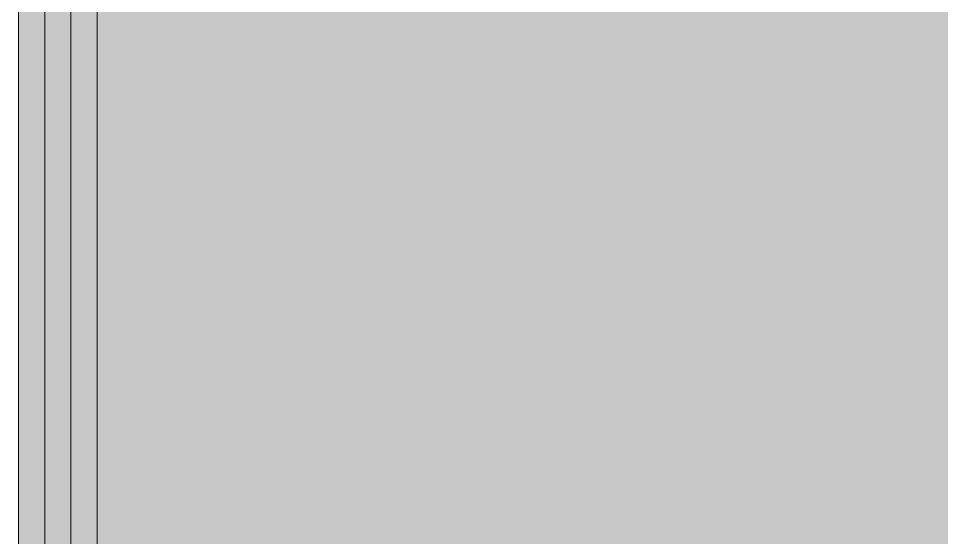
# Model space of a CAD drawing. Header units: metres. Extents: x 113 to 2416, y -346 to 476.
# Drawn here: x 297.3009 to 297.6529, y -163.3626 to -163.1647 of the extents above; entities that cross this region are included whole.
import ezdxf

# ---------------------------------------------------------------- set-up
doc = ezdxf.new("R2010")
doc.units = ezdxf.units.M
for name, color, linetype, lineweight in [('SE-2', 252, 'Continuous', 9), ('SE-3', 253, 'Continuous', 5), ('SE-4', 254, 'Continuous', 0)]:
    doc.layers.add(name, color=color, linetype=linetype, lineweight=lineweight)

msp = doc.modelspace()

# ---------------------------------------------------------------- hatches: boundary and pattern name
at = {"layer": 'SE-4', "transparency": 33554518}
h = msp.add_hatch(color=256, dxfattribs=at)
h.dxf.hatch_style = 1
h.set_gradient(color1=(202, 249, 252), color2=(229, 255, 255), tint=1, name='CYLINDER')
h.paths.add_polyline_path([(297.30088, -164.68135), (298.10088, -164.68135), (298.10088, -162.38135), (297.30088, -162.38135)])

# ---------------------------------------------------------------- linework, layer by layer
at = {"layer": 'SE-2'}
msp.add_line((297.32088, -163.48137, 0.85494), (297.32088, -161.98137, -0.09983), dxfattribs=at)
msp.add_lwpolyline([(297.33088, -161.93137), (297.30088, -161.93137), (297.30088, -163.53137), (297.33088, -163.53137), (297.33088, -163.48137), (297.31088, -163.48137), (297.31088, -161.98137), (297.33088, -161.98137), (297.33088, -161.93137)], dxfattribs=at)
at = {"layer": 'SE-3'}
msp.add_line((297.33088, -163.48137, 0.85494), (297.33088, -161.98137, -0.09983), dxfattribs=at)
at = {"layer": 'SE-4'}
msp.add_lwpolyline([(297.90088, -164.68135), (297.30088, -164.68135), (297.30088, -162.38135), (298.10088, -162.38135), (298.10088, -164.68135)], dxfattribs=at)

doc.saveas('drawing.dxf')
